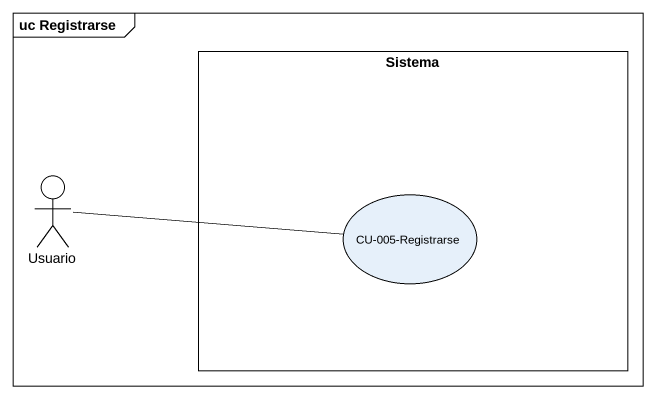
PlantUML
@startuml
mainframe uc Registrarse
rectangle Sistema {
  usecase "CU-005-Registrarse" as CU_005_Registrarse
}
actor Usuario
Usuario -right- CU_005_Registrarse
@enduml
